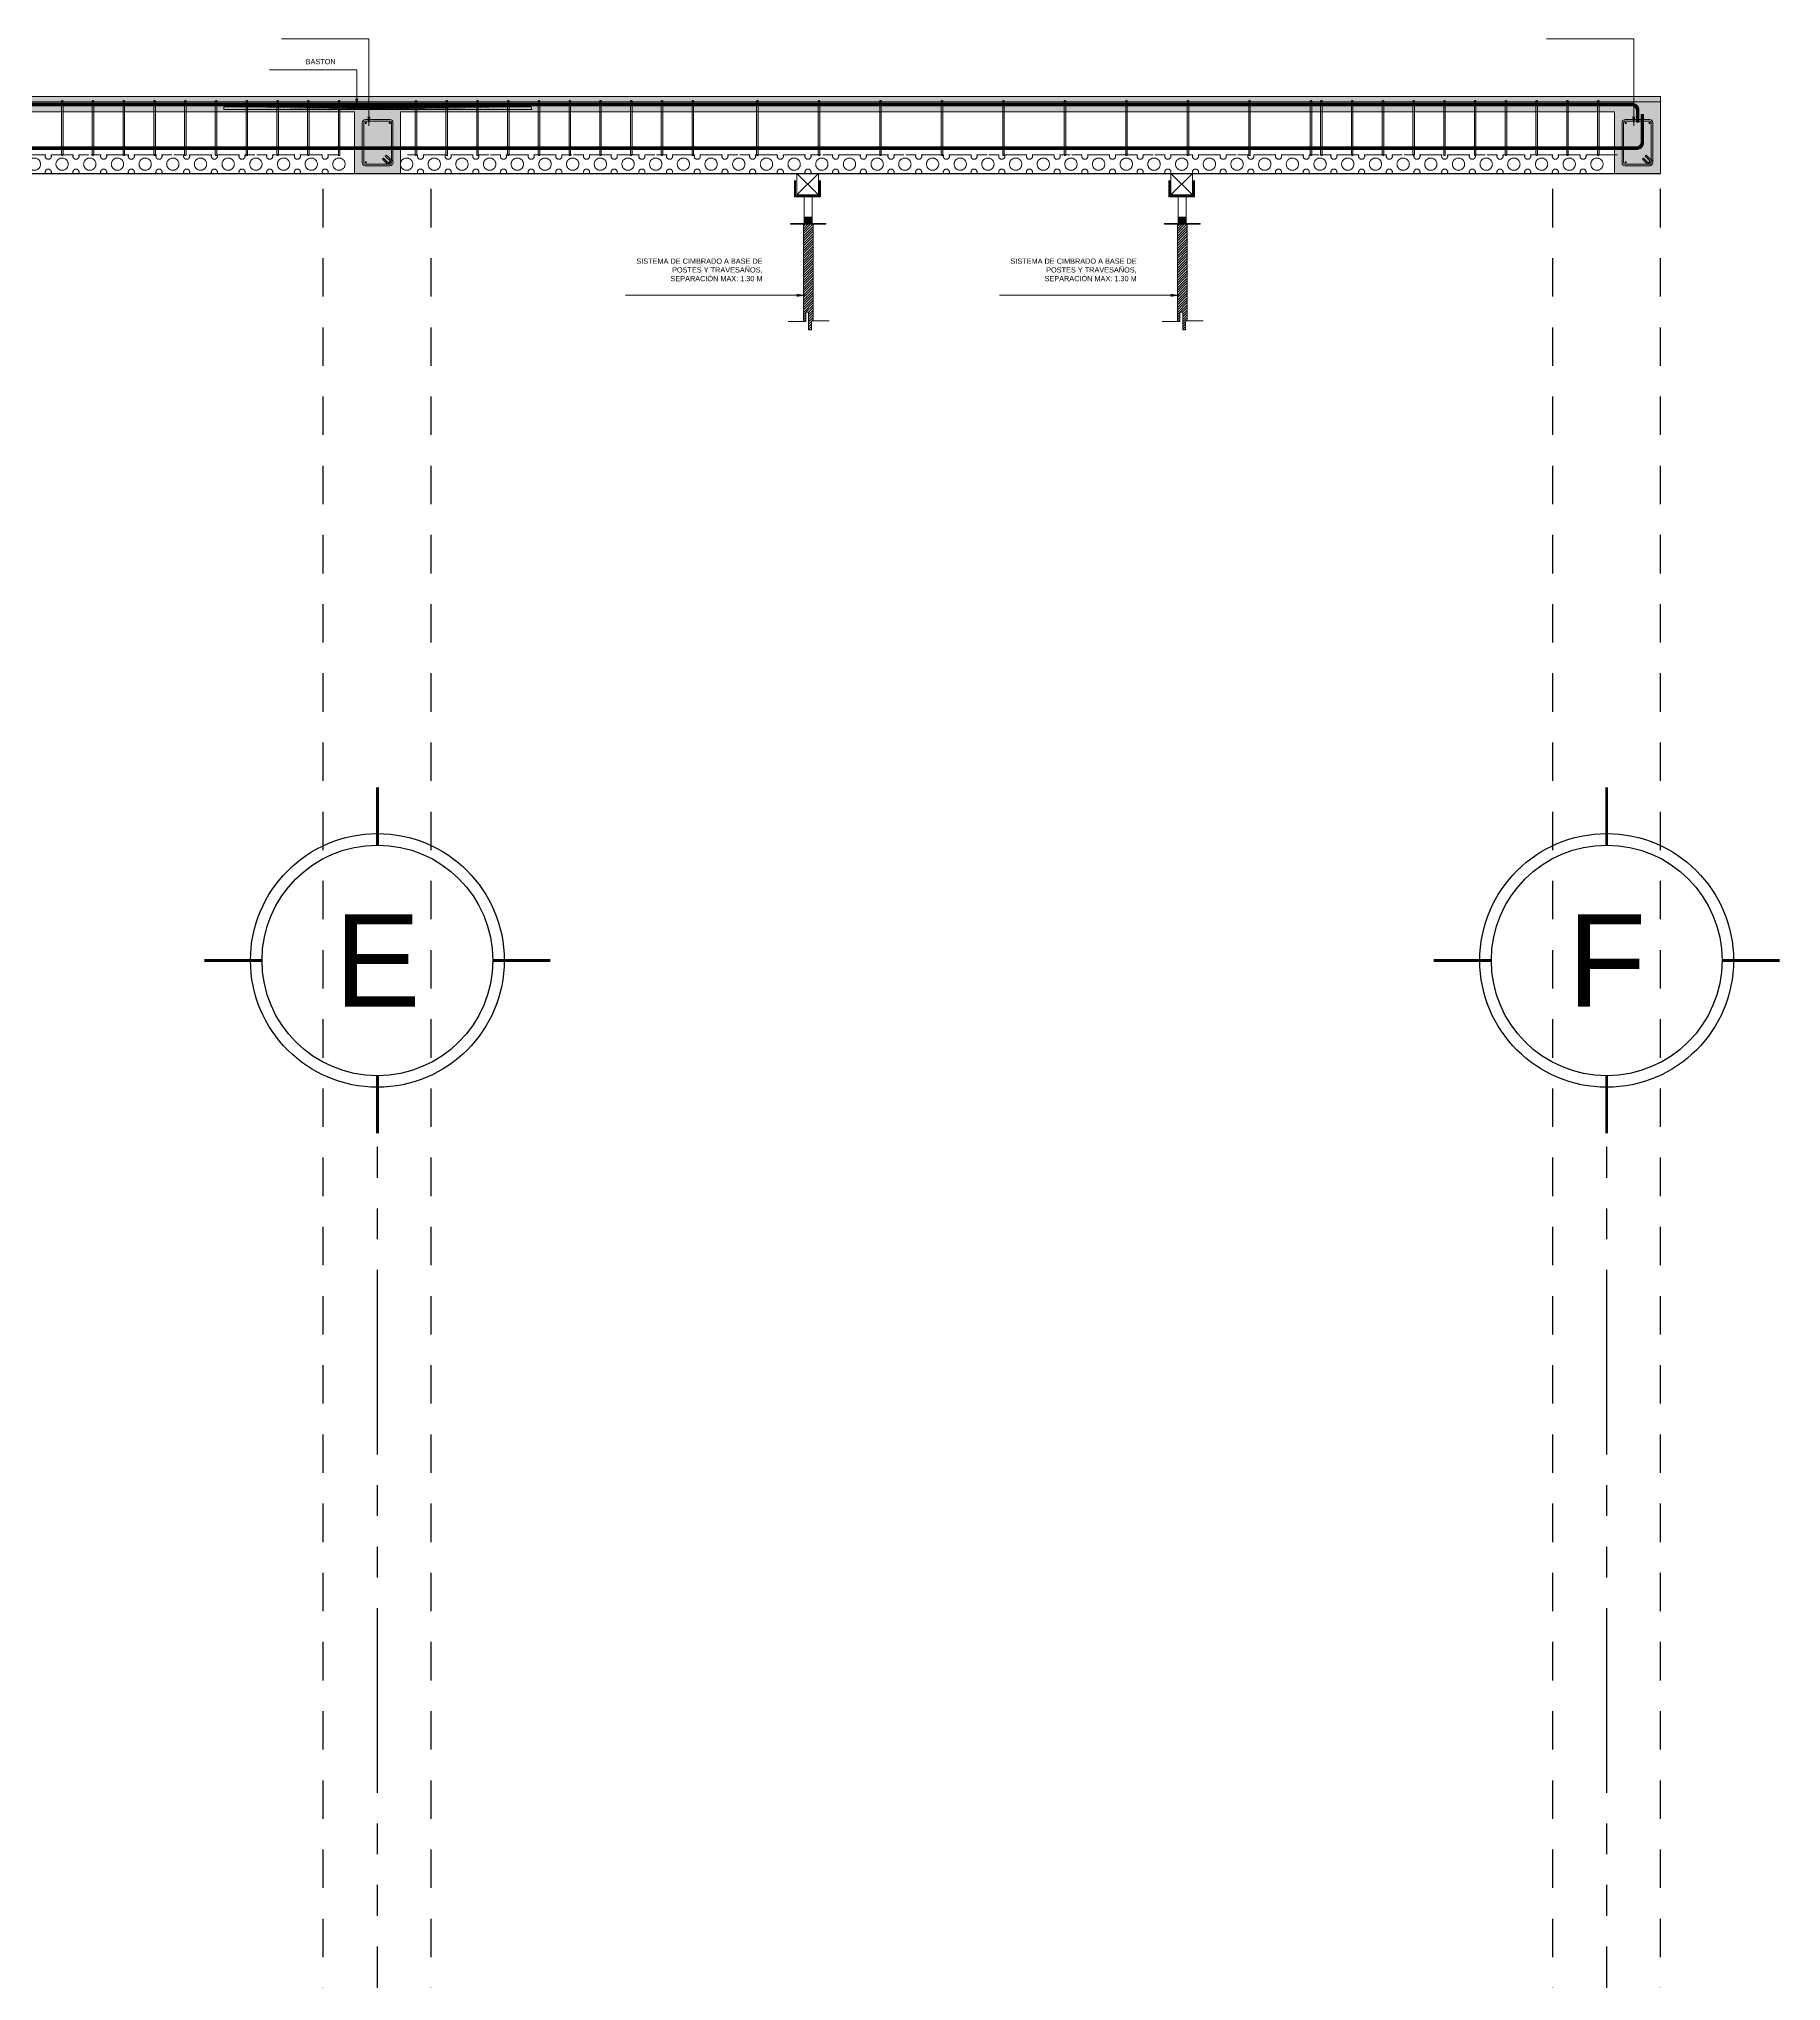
# Model space of a CAD drawing. Header units: millimetres. Extents: x 2248 to 2332, y 0 to 1240.
# Drawn here: x 2268.62 to 2274.28, y 1190.89 to 1197.21 of the extents above; entities that cross this region are included whole.
import ezdxf
from ezdxf.enums import TextEntityAlignment as Align

# ---------------------------------------------------------------- set-up
doc = ezdxf.new("R2010")
doc.units = ezdxf.units.MM
for name, pattern in [('HIDDEN', [0.375, 0.25, -0.125]), ('HIDDEN2', [0.1875, 0.125, -0.0625]), ('Xref_Ejes$0$ACAD_ISO05W100', [33, 24, -3, 0, -3, 0, -3])]:
    doc.linetypes.add(name, pattern=pattern)
for name, color, linetype, lineweight in [('0-SIMBOLOGÍA', 7, 'Continuous', 0), ('00-ACERO', 5, 'Continuous', 0), ('00-CIMBRA', 40, 'Continuous', 0), ('00-CONCRETO', 8, 'Continuous', 0), ('00-LETREROS 1', 7, 'Continuous', 0), ('02-MAKROS', 202, 'Continuous', 0), ('02-MAKROS-CANALETA 2 corrida', 252, 'Continuous', 0), ('SECC. NERVADURA', 7, 'Continuous', 20)]:
    doc.layers.add(name, color=color, linetype=linetype, lineweight=lineweight)
for name, color, linetype in [('00-VIGAS', 1, 'Continuous'), ('Xref_Ejes$0$00-EJES', 1, 'Xref_Ejes$0$ACAD_ISO05W100'), ('Xref_Ejes$0$Globo Eje', 1, 'Continuous'), ('Xref_Ejes$0$Texto', 7, 'Continuous')]:
    doc.layers.add(name, color=color, linetype=linetype)
doc.styles.add('out', font='arial.ttf')
doc.styles.get("Standard").update_dxf_attribs({"font": 'arial.ttf'})
doc.styles.add('TEXTO DETALLES', font='arial.ttf', dxfattribs={"height": 0.017})
doc.styles.add('Xref_Ejes$0$Arial', font='arial.ttf')
doc.linetypes.add('ZIGZAG', pattern='A,0.00254,-5.08,[131,ltypeshp.shx,S=5.08,R=0,X=-5.08,Y=0],-10.16,[131,ltypeshp.shx,S=5.08,R=180,X=5.08,Y=0],-5.08', length=20.32254)
doc.dimstyles.new('DETALLES M', dxfattribs={"dimtxt": 0.027, "dimasz": 0.03, "dimexe": 0.03, "dimexo": 0, "dimgap": 0.038, "dimtad": 0, "dimtih": 1, "dimtoh": 1, "dimzin": 3, "dimdsep": 46, "dimtxsty": 'Standard', "dimblk": 'ORIGIN', "dimcen": 0.025, "dimclrd": 256, "dimclre": 256, "dimclrt": 3, "dimadec": 0, "dimazin": 0, "dimtfac": 1, "dimtix": 1, "dimtmove": 0, "dimatfit": 3, "dimfxl": 1, "dimtvp": 0.84, "dimfrac": 1, "dimtolj": 1, "dimtzin": 0, "dimlwd": -1, "dimlwe": -1, "dimarcsym": 0})

# ---------------------------------------------------------------- blocks, each defined once
blk = doc.blocks.new('*U41')
at = {"layer": 'Xref_Ejes$0$Globo Eje', "ltscale": 0.025, "const_width": 0.00938}
for points in [[(0, 0.5625), (0, 0.375)], [(-0.375, 0), (-0.5625, 0)], [(0.5625, 0), (0.375, 0)], [(0, -0.375), (0, -0.5625)]]:
    blk.add_lwpolyline(points, dxfattribs=at)
at = {"layer": 'Xref_Ejes$0$Globo Eje', "ltscale": 0.025}
for radius in [0.4125, 0.375]:
    blk.add_circle((0, 0), radius, dxfattribs=at)
at = {"layer": 'Xref_Ejes$0$Texto', "color": 7, "ltscale": 0.025, "style": 'Xref_Ejes$0$Arial'}
blk.add_attdef('EJE', text='', height=0.3, dxfattribs=at).set_placement((0, 0), align=Align.MIDDLE_CENTER)
blk = doc.blocks.new('Xref_Ejes')
at = {"layer": 'Xref_Ejes$0$00-EJES', "ltscale": 0.025}
for p, q in [((16, -8.9568), (16, 12.9873)), ((19.9967, -8.9568), (19.9967, 12.9873))]:
    blk.add_line(p, q, dxfattribs=at)
for p, values in [((16, 13.5498), {'EJE': 'E'}), ((19.9967, 13.5498), {'EJE': 'F'})]:
    blk.add_blockref('*U41', p, dxfattribs=at).add_auto_attribs(values)
blk = doc.blocks.new('armex')
at = {"layer": '00-ACERO'}
for p, q in [((2257.1717, 1197.1046), (2257.1717, 1197.2356)), ((2257.1767, 1197.1051), (2257.1767, 1197.2355)), ((2257.1821, 1197.2451), (2257.2617, 1197.2451)), ((2257.1823, 1197.2401), (2257.2617, 1197.2401)), ((2257.2667, 1197.2358), (2257.2665, 1197.1139)), ((2257.2717, 1197.2359), (2257.2717, 1197.1087)), ((2257.2617, 1197.0951), (2257.1817, 1197.0951)), ((2257.2618, 1197.1001), (2257.1818, 1197.1001)), ((2257.2376, 1197.1164), (2257.2412, 1197.1199)), ((2257.254, 1197.1001), (2257.2376, 1197.1164)), ((2257.261, 1197.1001), (2257.2412, 1197.1199)), ((2257.2468, 1197.1262), (2257.2503, 1197.1298)), ((2257.2667, 1197.1063), (2257.2468, 1197.1262)), ((2257.2717, 1197.1083), (2257.2503, 1197.1298)), ((2257.2667, 1197.1063), (2257.2667, 1197.1051))]:
    blk.add_line(p, q, dxfattribs=at)
at = {"layer": '00-ACERO', "const_width": 0.0035}
for points in [[(2257.1818, 1197.234, 1), (2257.1853, 1197.234, 1)], [(2257.2627, 1197.234, -1), (2257.2592, 1197.234, -1)], [(2257.1818, 1197.1062, -1), (2257.1853, 1197.1062, -1)], [(2257.2627, 1197.1062, 1), (2257.2592, 1197.1062, 1)]]:
    blk.add_lwpolyline(points, format="xyb", close=True, dxfattribs=at)
at = {"layer": '00-ACERO'}
for centre, radius, start, end in [((2257.1817, 1197.2351), 0.01, 87.72555, 182.27467), ((2257.1818, 1197.2351), 0.00506, 84.47253, 183.79272), ((2257.2617, 1197.2351), 0.01, 0, 90), ((2257.2617, 1197.2351), 0.005, 0, 90), ((2257.1817, 1197.1051), 0.01, 180, 270), ((2257.1817, 1197.1051), 0.005, 180, 270), ((2257.2615, 1197.1057), 0.0106, 271.26967, 14.43797), ((2257.2617, 1197.1051), 0.005, 270, 1.97058)]:
    blk.add_arc(centre, radius, start, end, dxfattribs=at)
blk = doc.blocks.new('*U506')
at = {"layer": '00-ACERO', "ltscale": 0.05}
h = blk.add_hatch(color=256, dxfattribs=at)
edge = h.paths.add_edge_path()
edge.add_line((-0.0005, 0.0893), (0.0005, 0.0893))
edge.add_arc((0.0005, 0.0873), 0.002, 0, 90, ccw=False)
edge.add_line((0.0025, 0.0873), (0.0025, -0.0873))
edge.add_arc((0.0005, -0.0873), 0.002, -90, 0, ccw=False)
edge.add_line((0.0005, -0.0893), (-0.0005, -0.0893))
edge.add_arc((-0.0005, -0.0873), 0.002, 180, 270, ccw=False)
edge.add_line((-0.0025, -0.0873), (-0.0025, 0.0873))
edge.add_arc((-0.0005, 0.0873), 0.002, 90, 180, ccw=False)
at = {"layer": '00-ACERO'}
blk.add_lwpolyline([(-0.0005, 0.0893), (0.0005, 0.0893, -0.414214), (0.0025, 0.0873), (0.0025, -0.0873, -0.414214), (0.0005, -0.0893), (-0.0005, -0.0893, -0.414214), (-0.0025, -0.0873), (-0.0025, 0.0873, -0.414214)], format="xyb", close=True, dxfattribs=at)
blk = doc.blocks.new('*U509')
at = {"layer": '02-MAKROS', "color": 0, "linetype": 'ByBlock', "lineweight": -2, "transparency": 16777216}
for p in [(0, 0), (0.1, 0), (0.2, 0), (0.3, 0), (0.4, 0), (0.5, 0), (0.6, 0), (0.7, 0), (0.8, 0), (0.9, 0)]:
    blk.add_blockref('*U506', p, dxfattribs=at)
blk = doc.blocks.new('*U505')
at = {"layer": '00-ACERO', "ltscale": 0.05}
h = blk.add_hatch(color=256, dxfattribs=at)
edge = h.paths.add_edge_path()
edge.add_line((-0.0005, 0.0893), (0.0005, 0.0893))
edge.add_arc((0.0005, 0.0873), 0.002, 0, 90, ccw=False)
edge.add_line((0.0025, 0.0873), (0.0025, -0.0873))
edge.add_arc((0.0005, -0.0873), 0.002, -90, 0, ccw=False)
edge.add_line((0.0005, -0.0893), (-0.0005, -0.0893))
edge.add_arc((-0.0005, -0.0873), 0.002, 180, 270, ccw=False)
edge.add_line((-0.0025, -0.0873), (-0.0025, 0.0873))
edge.add_arc((-0.0005, 0.0873), 0.002, 90, 180, ccw=False)
at = {"layer": '00-ACERO'}
blk.add_lwpolyline([(-0.0005, 0.0893), (0.0005, 0.0893, -0.414214), (0.0025, 0.0873), (0.0025, -0.0873, -0.414214), (0.0005, -0.0893), (-0.0005, -0.0893, -0.414214), (-0.0025, -0.0873), (-0.0025, 0.0873, -0.414214)], format="xyb", close=True, dxfattribs=at)
blk = doc.blocks.new('*U504')
at = {"layer": '02-MAKROS', "color": 0, "linetype": 'ByBlock', "lineweight": -2, "transparency": 16777216}
for p in [(0, 0), (0.1, 0), (0.2, 0), (0.3, 0), (0.4, 0), (0.5, 0), (0.6, 0), (0.7, 0), (0.8, 0), (0.9, 0)]:
    blk.add_blockref('*U505', p, dxfattribs=at)
blk = doc.blocks.new('*U507')
at = {"layer": '00-ACERO', "ltscale": 0.05}
h = blk.add_hatch(color=256, dxfattribs=at)
edge = h.paths.add_edge_path()
edge.add_line((-0.0005, 0.0893), (0.0005, 0.0893))
edge.add_arc((0.0005, 0.0873), 0.002, 0, 90, ccw=False)
edge.add_line((0.0025, 0.0873), (0.0025, -0.0873))
edge.add_arc((0.0005, -0.0873), 0.002, -90, 0, ccw=False)
edge.add_line((0.0005, -0.0893), (-0.0005, -0.0893))
edge.add_arc((-0.0005, -0.0873), 0.002, 180, 270, ccw=False)
edge.add_line((-0.0025, -0.0873), (-0.0025, 0.0873))
edge.add_arc((-0.0005, 0.0873), 0.002, 90, 180, ccw=False)
at = {"layer": '00-ACERO'}
blk.add_lwpolyline([(-0.0005, 0.0893), (0.0005, 0.0893, -0.414214), (0.0025, 0.0873), (0.0025, -0.0873, -0.414214), (0.0005, -0.0893), (-0.0005, -0.0893, -0.414214), (-0.0025, -0.0873), (-0.0025, 0.0873, -0.414214)], format="xyb", close=True, dxfattribs=at)
blk = doc.blocks.new('*U508')
at = {"layer": '02-MAKROS', "color": 0, "linetype": 'ByBlock', "lineweight": -2, "transparency": 16777216}
for p in [(0, 0), (0.2, 0), (0.4, 0), (0.6, 0), (0.8, 0), (1, 0), (1.2, 0), (1.4, 0), (1.6, 0), (1.8, 0)]:
    blk.add_blockref('*U507', p, dxfattribs=at)
blk = doc.blocks.new('*U512')
at = {"layer": '00-ACERO', "ltscale": 0.05}
h = blk.add_hatch(color=256, dxfattribs=at)
edge = h.paths.add_edge_path()
edge.add_line((-0.0005, 0.0893), (0.0005, 0.0893))
edge.add_arc((0.0005, 0.0873), 0.002, 0, 90, ccw=False)
edge.add_line((0.0025, 0.0873), (0.0025, -0.0873))
edge.add_arc((0.0005, -0.0873), 0.002, -90, 0, ccw=False)
edge.add_line((0.0005, -0.0893), (-0.0005, -0.0893))
edge.add_arc((-0.0005, -0.0873), 0.002, 180, 270, ccw=False)
edge.add_line((-0.0025, -0.0873), (-0.0025, 0.0873))
edge.add_arc((-0.0005, 0.0873), 0.002, 90, 180, ccw=False)
at = {"layer": '00-ACERO'}
blk.add_lwpolyline([(-0.0005, 0.0893), (0.0005, 0.0893, -0.414214), (0.0025, 0.0873), (0.0025, -0.0873, -0.414214), (0.0005, -0.0893), (-0.0005, -0.0893, -0.414214), (-0.0025, -0.0873), (-0.0025, 0.0873, -0.414214)], format="xyb", close=True, dxfattribs=at)
blk = doc.blocks.new('*U510')
at = {"layer": '02-MAKROS', "color": 0, "linetype": 'ByBlock', "lineweight": -2, "transparency": 16777216}
for p in [(0, 0), (0.1, 0), (0.2, 0), (0.3, 0), (0.4, 0), (0.5, 0), (0.6, 0), (0.7, 0), (0.8, 0), (0.9, 0)]:
    blk.add_blockref('*U512', p, dxfattribs=at)
blk = doc.blocks.new('canal')
at = {"layer": '02-MAKROS-CANALETA 2 corrida', "linetype": 'HIDDEN', "ltscale": 0.05}
for p, q in [((119.1009, 87.847), (119.0679, 87.847)), ((119.1909, 87.847), (119.1191, 87.847)), ((119.2809, 87.847), (119.2091, 87.847)), ((119.3321, 87.847), (119.2991, 87.847)), ((119.1009, 87.787), (119.0679, 87.787)), ((119.1909, 87.787), (119.1191, 87.787)), ((119.2809, 87.787), (119.2091, 87.787)), ((119.3321, 87.787), (119.2991, 87.787))]:
    blk.add_line(p, q, dxfattribs=at)
for points in [[(119.085, 87.817, -1), (119.045, 87.817, -1)], [(119.175, 87.817, -1), (119.135, 87.817, -1)], [(119.265, 87.817, -1), (119.225, 87.817, -1)], [(119.355, 87.817, -1), (119.315, 87.817, -1)]]:
    blk.add_lwpolyline(points, format="xyb", close=True, dxfattribs=at)
for centre, start, end in [((119.11, 87.8429), 155.86542, 24.13458), ((119.11, 87.7911), 335.86542, 204.13458), ((119.2, 87.8429), 155.86542, 24.13458), ((119.2, 87.7911), 335.86542, 204.13458), ((119.29, 87.8429), 155.86542, 24.13458), ((119.29, 87.7911), 335.86542, 204.13458)]:
    blk.add_arc(centre, 0.01, start, end, dxfattribs=at)
blk = doc.blocks.new('*U522')
at = {"layer": '00-VIGAS'}
blk.add_blockref('canal', (-119.2, -87.817), dxfattribs=at)
blk = doc.blocks.new('*U524')
at = {"layer": 'SECC. NERVADURA', "color": 0, "linetype": 'ByBlock', "lineweight": -2, "transparency": 16777216}
for p in [(0, 0), (0.27, 0), (0.54, 0), (0.81, 0), (1.08, 0), (1.35, 0), (1.62, 0), (1.89, 0), (2.16, 0), (2.43, 0), (2.7, 0), (2.97, 0), (3.24, 0), (3.51, 0)]:
    blk.add_blockref('*U522', p, dxfattribs=at)
blk = doc.blocks.new('*U525')
at = {"layer": '00-VIGAS'}
blk.add_blockref('canal', (-119.2, -87.817), dxfattribs=at)
blk = doc.blocks.new('*U527')
at = {"layer": 'SECC. NERVADURA', "color": 0, "linetype": 'ByBlock', "lineweight": -2, "transparency": 16777216}
for p in [(0, 0), (0.27, 0), (0.54, 0), (0.81, 0), (1.08, 0), (1.35, 0), (1.62, 0), (1.89, 0), (2.16, 0), (2.43, 0), (2.7, 0), (2.97, 0), (3.24, 0), (3.51, 0)]:
    blk.add_blockref('*U525', p, dxfattribs=at)
blk = doc.blocks.new('CORTES')
for p, q in [((578.113, 650.024), (578.113, 649.88)), ((578.188, 649.857), (578.043, 649.857)), ((578.043, 649.834), (578.043, 649.857)), ((578.118, 649.834), (578.043, 649.834)), ((578.113, 649.88), (578.188, 649.88)), ((578.118, 649.69), (578.118, 649.834)), ((578.188, 649.88), (578.188, 649.857))]:
    blk.add_line(p, q)
blk = doc.blocks.new('_Origin')
at = {"color": 0, "linetype": 'ByBlock', "lineweight": -2}
blk.add_line((0, 0), (-1, 0), dxfattribs=at)
blk.add_circle((0, 0), 0.5, dxfattribs=at)

msp = doc.modelspace()

# ---------------------------------------------------------------- hatches: boundary and pattern name
at = {"layer": '00-ACERO', "ltscale": 0.05}
h = msp.add_hatch(dxfattribs=at)
h.set_pattern_fill('ANSI31', color=256, scale=0.0008, angle=90, style=0)
h.set_pattern_definition([(135, (2052.5681336, 1041.2833806), (-0.001796051224, -0.001796051224), [])])
edge = h.paths.add_edge_path()
edge.add_line((2271.6851, 1196.9901), (2257.6192, 1196.9901))
edge.add_line((2257.6192, 1196.9901), (2257.603, 1196.9901))
edge.add_arc((2257.603, 1196.9751), 0.015, 90, 180)
edge.add_line((2257.588, 1196.9751), (2257.588, 1196.8849))
edge.add_line((2257.588, 1196.8849), (2257.5797, 1196.8849))
edge.add_line((2257.5797, 1196.8849), (2257.5797, 1196.9751))
edge.add_arc((2257.603, 1196.9751), 0.0234, 90, 180, ccw=False)
edge.add_line((2257.603, 1196.9984), (2257.6192, 1196.9984))
edge.add_line((2257.6192, 1196.9984), (2271.6851, 1196.9984))
edge.add_line((2271.6851, 1196.9984), (2271.6851, 1196.9901))
h = msp.add_hatch(dxfattribs=at)
h.set_pattern_fill('ANSI31', color=256, scale=0.0008, angle=270, style=0)
h.set_pattern_definition([(315, (2478.8477707, 1352.557707), (0.001796051224, 0.001796051224), [])])
edge = h.paths.add_edge_path()
edge.add_line((2265.6192, 1196.9901), (2273.7814, 1196.9901))
edge.add_line((2273.7814, 1196.9901), (2273.7976, 1196.9901))
edge.add_arc((2273.7976, 1196.9751), 0.015, 360, 450, ccw=False)
edge.add_line((2273.8126, 1196.9751), (2273.8126, 1196.9372))
edge.add_line((2273.8126, 1196.9372), (2273.8209, 1196.9372))
edge.add_line((2273.8209, 1196.9372), (2273.8209, 1196.9751))
edge.add_arc((2273.7976, 1196.9751), 0.0234, 360, 450)
edge.add_line((2273.7976, 1196.9984), (2273.7814, 1196.9984))
edge.add_line((2273.7814, 1196.9984), (2265.6192, 1196.9984))
edge.add_line((2265.6192, 1196.9984), (2265.6192, 1196.9901))
h = msp.add_hatch(dxfattribs=at)
h.set_pattern_fill('ANSI31', color=256, scale=0.0008, style=0)
h.set_pattern_definition([(45, (2280.4945323, 991.0069716), (-0.001796051224, 0.001796051224), [])])
edge = h.paths.add_edge_path()
edge.add_line((2269.2204, 1196.9861), (2270.2198, 1196.9861))
edge.add_line((2269.2204, 1196.9777), (2270.2211, 1196.9777))
h = msp.add_hatch(dxfattribs=at)
h.set_pattern_fill('ANSI31', color=256, scale=0.0008, angle=270, style=0)
h.set_pattern_definition([(315, (2478.8477707, 1352.5627312), (0.001796051224, 0.001796051224), [])])
edge = h.paths.add_edge_path()
edge.add_line((2259.7308, 1196.856), (2273.7967, 1196.856))
edge.add_line((2273.7967, 1196.856), (2273.8129, 1196.856))
edge.add_arc((2273.8129, 1196.871), 0.015, 270, 360)
edge.add_line((2273.8279, 1196.871), (2273.8279, 1196.9612))
edge.add_line((2273.8279, 1196.9612), (2273.8363, 1196.9612))
edge.add_line((2273.8363, 1196.9612), (2273.8363, 1196.871))
edge.add_arc((2273.8129, 1196.871), 0.0234, 270, 360, ccw=False)
edge.add_line((2273.8129, 1196.8477), (2273.7967, 1196.8477))
edge.add_line((2273.7967, 1196.8477), (2259.7308, 1196.8477))
edge.add_line((2259.7308, 1196.8477), (2259.7308, 1196.856))
at = {"layer": '00-CIMBRA'}
h = msp.add_hatch(dxfattribs=at)
h.set_pattern_fill('JIS_WOOD', color=256, scale=0.008, style=0)
h.set_pattern_definition([(45, (2157.120225, 1144.3501284), (-0.004, 0.004), [])])
h.paths.add_polyline_path([(2271.1044, 1196.289), (2271.1122, 1196.289), (2271.1122, 1196.3188), (2271.1214, 1196.3188), (2271.1214, 1196.2611), (2271.1307, 1196.2611), (2271.1307, 1196.2909), (2271.1359, 1196.2909), (2271.1359, 1196.6046), (2271.1044, 1196.6046)])
h = msp.add_hatch(dxfattribs=at)
h.set_pattern_fill('JIS_WOOD', color=256, scale=0.008, style=0)
h.set_pattern_definition([(45, (2158.336541, 1144.3501284), (-0.004, 0.004), [])])
h.paths.add_polyline_path([(2272.3207, 1196.289), (2272.3285, 1196.289), (2272.3285, 1196.3188), (2272.3377, 1196.3188), (2272.3377, 1196.2611), (2272.347, 1196.2611), (2272.347, 1196.2909), (2272.3522, 1196.2909), (2272.3522, 1196.6046), (2272.3207, 1196.6046)])
at = {"layer": '00-CONCRETO'}
h = msp.add_hatch(dxfattribs=at)
h.set_pattern_fill('AR-CONC', color=256, scale=0.004)
h.set_pattern_definition([(50, (2141.212618, 1105.712392), (0.0286904073, -0.0025100854), [0.003, -0.033]), (355, (2141.212618, 1105.712392), (-0.0055500533, 0.0300876853), [0.0024, -0.0264]), (100.451444, (2141.21501, 1105.712183), (0.023140354, 0.0275775996), [0.0025496077, -0.0280456845]), (46.1842, (2141.212618, 1105.72039), (0.042689653, -0.006620771), [0.0045, -0.0495]), (96.635635, (2141.216176, 1105.71984), (0.037386478, 0.038964744), [0.003824414, -0.04206855]), (351.184164, (2141.21262, 1105.72039), (0.037386478, 0.038964744), [0.0036, -0.0396]), (21, (2141.216618, 1105.718392), (0.023876282, -0.0161047556), [0.003, -0.033]), (326, (2141.216618, 1105.718392), (0.0097326133, 0.029006002), [0.0024, -0.0264]), (71.451445, (2141.218608, 1105.71705), (0.033608895, 0.012901246), [0.0025496076, -0.0280456845]), (37.5, (2141.212618, 1105.712392), (0.0004863942, 0.01331575415), [0, -0.02608, 0, -0.0268, 0, -0.0265]), (7.5, (2141.212618, 1105.712392), (0.0105227815, 0.0157764685), [0, -0.01528, 0, -0.02548, 0, -0.0101]), (327.5, (2141.203698, 1105.712392), (0.02135289745, -0.0009021949), [0, -0.01, 0, -0.0312, 0, -0.0414]), (317.5, (2141.199698, 1105.712392), (0.0233274468, 0.0040041993), [0, -0.013, 0, -0.02072, 0, -0.0294])])
h.paths.add_polyline_path([(2257.6945, 1196.9701), (2261.6446, 1196.9701), (2261.6445, 1196.7701), (2261.7945, 1196.7701), (2261.7954, 1196.9701), (2265.645, 1196.9701), (2265.645, 1196.7701), (2265.795, 1196.7701), (2265.795, 1196.9701), (2269.645, 1196.9701), (2269.645, 1196.7701), (2269.795, 1196.7701), (2269.795, 1196.9701), (2273.7412, 1196.9701), (2273.7412, 1196.7701), (2273.8912, 1196.7701), (2273.8912, 1197.0201), (2257.5445, 1197.0201), (2257.5445, 1196.7701), (2257.6945, 1196.7701)])

# ---------------------------------------------------------------- linework, layer by layer
at = {"color": 2, "linetype": 'HIDDEN2', "lineweight": -2}
for p, q in [((2269.5434, 1189.8445), (2269.5434, 1196.7701)), ((2269.894, 1189.8445), (2269.894, 1196.7701)), ((2273.5407, 1189.8445), (2273.5407, 1196.7701)), ((2273.8912, 1189.8445), (2273.8912, 1196.7701))]:
    msp.add_line(p, q, dxfattribs=at)
at = {"layer": '00-ACERO', "color": 4, "linetype": 'ZIGZAG', "ltscale": 0.001}
msp.add_line((2257.544, 1197.0025), (2273.8912, 1197.0025), dxfattribs=at)
at = {"layer": '00-ACERO'}
for points in [[(2271.6851, 1196.9901), (2257.6192, 1196.9901), (2257.603, 1196.9901, 0.414214), (2257.588, 1196.9751), (2257.588, 1196.8849), (2257.5797, 1196.8849), (2257.5797, 1196.9751, -0.414214), (2257.603, 1196.9984), (2257.6192, 1196.9984), (2271.6851, 1196.9984)], [(2265.6192, 1196.9901), (2273.7814, 1196.9901), (2273.7976, 1196.9901, -0.414214), (2273.8126, 1196.9751), (2273.8126, 1196.9372), (2273.8209, 1196.9372), (2273.8209, 1196.9751, 0.414214), (2273.7976, 1196.9984), (2273.7814, 1196.9984), (2265.6192, 1196.9984)], [(2259.7308, 1196.856), (2273.7967, 1196.856), (2273.8129, 1196.856, 0.414214), (2273.8279, 1196.871), (2273.8279, 1196.9612), (2273.8363, 1196.9612), (2273.8363, 1196.871, -0.414214), (2273.8129, 1196.8477), (2273.7967, 1196.8477), (2259.7308, 1196.8477)]]:
    msp.add_lwpolyline(points, format="xyb", close=True, dxfattribs=at)
msp.add_lwpolyline([(2269.2204, 1196.9861), (2270.2198, 1196.9861), (2270.2211, 1196.9777), (2269.2204, 1196.9777)], close=True, dxfattribs=at)
at = {"layer": '00-CIMBRA'}
for p, q in [((2271.0761, 1196.6941), (2271.0761, 1196.7466)), ((2271.0793, 1196.6972), (2271.0793, 1196.7466)), ((2271.1531, 1196.7001), (2271.0831, 1196.7701)), ((2271.0831, 1196.7001), (2271.1531, 1196.7701)), ((2271.157, 1196.6972), (2271.157, 1196.7466)), ((2271.1601, 1196.6941), (2271.1601, 1196.7466)), ((2272.2924, 1196.6941), (2272.2924, 1196.7466)), ((2272.2956, 1196.6972), (2272.2956, 1196.7466)), ((2272.3694, 1196.7001), (2272.2994, 1196.7701)), ((2272.2994, 1196.7001), (2272.3694, 1196.7701)), ((2272.3733, 1196.6972), (2272.3733, 1196.7466)), ((2272.3764, 1196.6941), (2272.3764, 1196.7466)), ((2271.0761, 1196.6941), (2271.1601, 1196.6941)), ((2271.0793, 1196.6972), (2271.157, 1196.6972)), ((2271.107, 1196.6941), (2271.107, 1196.6077)), ((2271.1332, 1196.6941), (2271.1332, 1196.6077)), ((2272.2924, 1196.6941), (2272.3764, 1196.6941)), ((2272.2956, 1196.6972), (2272.3733, 1196.6972)), ((2272.3233, 1196.6941), (2272.3233, 1196.6077)), ((2272.3495, 1196.6941), (2272.3495, 1196.6077)), ((2271.0624, 1196.6077), (2271.1779, 1196.6077)), ((2271.0624, 1196.6046), (2271.0624, 1196.6077)), ((2271.0624, 1196.6046), (2271.1779, 1196.6046)), ((2271.1044, 1196.6046), (2271.1044, 1196.289)), ((2271.107, 1196.6282), (2271.1332, 1196.6282)), ((2271.107, 1196.6261), (2271.1332, 1196.6261)), ((2271.107, 1196.624), (2271.1332, 1196.624)), ((2271.107, 1196.6219), (2271.1332, 1196.6219)), ((2271.107, 1196.6198), (2271.1332, 1196.6198)), ((2271.107, 1196.6177), (2271.1332, 1196.6177)), ((2271.107, 1196.6156), (2271.1332, 1196.6156)), ((2271.107, 1196.6135), (2271.1332, 1196.6135)), ((2271.107, 1196.6114), (2271.1332, 1196.6114)), ((2271.107, 1196.6093), (2271.1332, 1196.6093)), ((2271.1359, 1196.6046), (2271.1359, 1196.2909)), ((2271.1779, 1196.6046), (2271.1779, 1196.6077)), ((2272.2787, 1196.6077), (2272.3942, 1196.6077)), ((2272.2787, 1196.6046), (2272.2787, 1196.6077)), ((2272.2787, 1196.6046), (2272.3942, 1196.6046)), ((2272.3207, 1196.6046), (2272.3207, 1196.289)), ((2272.3233, 1196.6282), (2272.3495, 1196.6282)), ((2272.3233, 1196.6261), (2272.3495, 1196.6261)), ((2272.3233, 1196.624), (2272.3495, 1196.624)), ((2272.3233, 1196.6219), (2272.3495, 1196.6219)), ((2272.3233, 1196.6198), (2272.3495, 1196.6198)), ((2272.3233, 1196.6177), (2272.3495, 1196.6177)), ((2272.3233, 1196.6156), (2272.3495, 1196.6156)), ((2272.3233, 1196.6135), (2272.3495, 1196.6135)), ((2272.3233, 1196.6114), (2272.3495, 1196.6114)), ((2272.3233, 1196.6093), (2272.3495, 1196.6093)), ((2272.3522, 1196.6046), (2272.3522, 1196.2909)), ((2272.3942, 1196.6046), (2272.3942, 1196.6077))]:
    msp.add_line(p, q, dxfattribs=at)
for points in [[(2271.0831, 1196.7001), (2271.1531, 1196.7001), (2271.1531, 1196.7701), (2271.0831, 1196.7701)], [(2272.2994, 1196.7001), (2272.3694, 1196.7001), (2272.3694, 1196.7701), (2272.2994, 1196.7701)]]:
    msp.add_lwpolyline(points, close=True, dxfattribs=at)
at = {"layer": '00-CONCRETO'}
msp.add_lwpolyline([(2257.5445, 1197.0201), (2273.8912, 1197.0201), (2273.8912, 1196.7701), (2273.7412, 1196.7701), (2273.7412, 1196.9701), (2269.795, 1196.9701), (2269.795, 1196.7701), (2269.645, 1196.7701), (2269.645, 1196.9701), (2265.795, 1196.9701), (2265.795, 1196.7701), (2265.645, 1196.7701), (2265.645, 1196.9701), (2261.7946, 1196.9701), (2261.7945, 1196.7701), (2261.6445, 1196.7701), (2261.6446, 1196.9701), (2257.6945, 1196.9701), (2257.6945, 1196.7701), (2257.5445, 1196.7701)], close=True, dxfattribs=at)
at = {"layer": '02-MAKROS'}
for points in [[(2265.795, 1196.7701), (2269.645, 1196.7701), (2269.645, 1196.9701), (2265.795, 1196.9701)], [(2269.795, 1196.7701), (2273.7412, 1196.7701), (2273.7412, 1196.9701), (2269.795, 1196.9701)]]:
    msp.add_lwpolyline(points, close=True, dxfattribs=at)
at = {"layer": '02-MAKROS-CANALETA 2 corrida', "linetype": 'HIDDEN', "ltscale": 0.05}
for p, q in [((2273.6303, 1196.8301), (2273.5586, 1196.8301)), ((2273.7504, 1196.8301), (2273.6486, 1196.8301)), ((2273.6303, 1196.7701), (2273.5586, 1196.7701)), ((2273.7504, 1196.7701), (2273.6486, 1196.7701))]:
    msp.add_line(p, q, dxfattribs=at)
for points in [[(2273.6144, 1196.8001, -1), (2273.5744, 1196.8001, -1)], [(2273.7044, 1196.8001, -1), (2273.6644, 1196.8001, -1)]]:
    msp.add_lwpolyline(points, format="xyb", close=True, dxfattribs=at)
for centre, start, end in [((2273.6394, 1196.826), 155.86542, 24.13458), ((2273.6394, 1196.7742), 335.86542, 204.13458)]:
    msp.add_arc(centre, 0.01, start, end, dxfattribs=at)
at = {"layer": 'SECC. NERVADURA', "lineweight": -2}
msp.add_line((2257.544, 1196.7701), (2273.8912, 1196.7701), dxfattribs=at)

# ---------------------------------------------------------------- block references
msp.add_blockref('Xref_Ejes', (2253.7195, 1180.6611))
at = {"layer": '0-SIMBOLOGÍA', "xscale": 0.4000000000000057, "yscale": 0.4000000000000057, "zscale": 0.4000000000000057, "rotation": 270}
for p in [(2011.1786, 1427.5361), (2012.395, 1427.5361)]:
    msp.add_blockref('CORTES', p, dxfattribs=at)
at = {"layer": '02-MAKROS'}
for name, p in [('*U510', (2268.695, 1196.9176)), ('*U509', (2269.845, 1196.9176)), ('*U508', (2270.955, 1196.9176)), ('*U504', (2272.7887, 1196.9176))]:
    msp.add_blockref(name, p, dxfattribs=at)
at = {"layer": 'SECC. NERVADURA', "lineweight": -2}
for name, p in [('armex', (12.4983, -0.3)), ('armex', (16.5945, -0.3)), ('*U524', (2265.9494, 1196.8001)), ('*U527', (2269.9494, 1196.8001))]:
    msp.add_blockref(name, p, dxfattribs=at)

# ---------------------------------------------------------------- texts
at = {"layer": '00-LETREROS 1', "char_height": 0.017, "attachment_point": 3}
for s, insert, width, style in [('BASTON ', (2269.5839, 1197.1421), 0.122787, 'TEXTO DETALLES'), ('\\pi0.16132;{\\fArial|b0|i0|c238|p34;SISTEM}A D{\\fArial|b0|i0|c238|p34;E} C{\\fArial|b0|i0|c238|p34;IM}B{\\fArial|b0|i0|c238|p34;R}ADO A BA{\\fArial|b0|i0|c238|p34;SE} D{\\fArial|b0|i0|c238|p34;E} \\P\\pi0;{\\fArial|b0|i0|c238|p34;P}O{\\fArial|b0|i0|c238|p34;STES} {\\fArial|b0|i0|c238|p34;Y} {\\fArial|b0|i0|c238|p34;TR}A{\\fArial|b0|i0|c238|p34;VES}A{\\fArial|b0|i0|c238|p34;Ñ}O{\\fArial|b0|i0|c238|p34;S,}\\P{\\fArial|b0|i0|c238|p34;SEP}A{\\fArial|b0|i0|c238|p34;R}AC{\\fArial|b0|i0|c238|p34;IÓ}N MAX: 1.30 M', (2270.9718, 1196.4932), 0.620577, 'out'), ('\\pi0.16132;{\\fArial|b0|i0|c238|p34;SISTEM}A D{\\fArial|b0|i0|c238|p34;E} C{\\fArial|b0|i0|c238|p34;IM}B{\\fArial|b0|i0|c238|p34;R}ADO A BA{\\fArial|b0|i0|c238|p34;SE} D{\\fArial|b0|i0|c238|p34;E} \\P\\pi0;{\\fArial|b0|i0|c238|p34;P}O{\\fArial|b0|i0|c238|p34;STES} {\\fArial|b0|i0|c238|p34;Y} {\\fArial|b0|i0|c238|p34;TR}A{\\fArial|b0|i0|c238|p34;VES}A{\\fArial|b0|i0|c238|p34;Ñ}O{\\fArial|b0|i0|c238|p34;S,}\\P{\\fArial|b0|i0|c238|p34;SEP}A{\\fArial|b0|i0|c238|p34;R}AC{\\fArial|b0|i0|c238|p34;IÓ}N MAX: 1.30 M', (2272.1881, 1196.4932), 0.620577, 'out')]:
    msp.add_mtext(s, dxfattribs=dict(at, insert=insert, width=width, style=style))

# ---------------------------------------------------------------- leaders
at = {"layer": '00-LETREROS 1'}
for points in [[(2269.6919, 1196.9243), (2269.6919, 1197.2076), (2269.4077, 1197.2076)], [(2273.8042, 1196.9243), (2273.8042, 1197.2076), (2273.52, 1197.2076)], [(2269.6525, 1196.9829), (2269.6525, 1197.1067), (2269.3683, 1197.1067)], [(2271.1124, 1196.3737), (2270.9013, 1196.3737), (2270.5258, 1196.3737)], [(2272.3287, 1196.3737), (2272.1176, 1196.3737), (2271.7421, 1196.3737)]]:
    msp.add_leader(points, dimstyle='DETALLES M', override={"dimgap": 0.038, "dimtad": 0}, dxfattribs=at)

doc.saveas('drawing.dxf')
